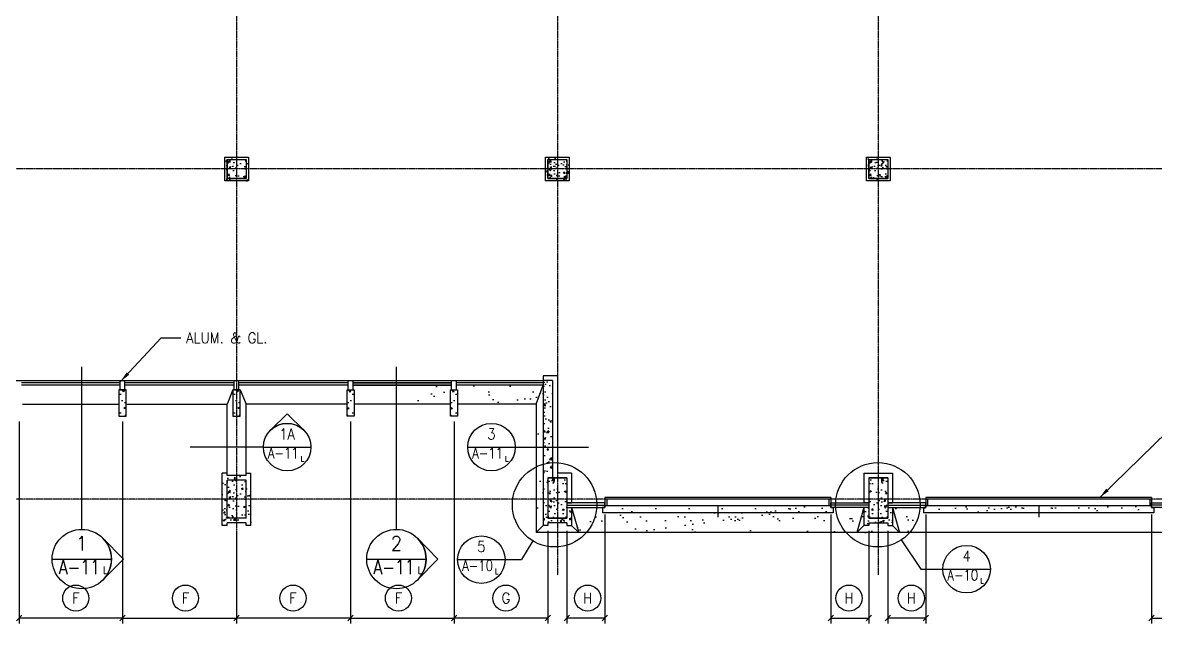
# Model space of a CAD drawing. Header units: inches. Extents: x 388 to 4053, y 352 to 2882.
# Drawn here: x 2377 to 3330, y 395 to 900 of the extents above; entities that cross this region are included whole.
import ezdxf
from ezdxf.enums import TextEntityAlignment as Align

# ---------------------------------------------------------------- set-up
doc = ezdxf.new("R2010")
doc.units = ezdxf.units.IN
doc.header["$LTSCALE"] = 0.5
doc.header["$MEASUREMENT"] = 0
doc.linetypes.add('CENTER', pattern=[3.25, 2.5, -0.25, 0.25, -0.25])
for name, color, linetype in [('A-ANNO-NOTE', 7, 'Continuous'), ('A-ANNO-TEXT', 7, 'Continuous'), ('A-COLS', 2, 'Continuous'), ('A-COLS-PATT', 8, 'Continuous'), ('A-DETL-IDEN', 7, 'Continuous'), ('A-FLOR-LEVL', 2, 'Continuous'), ('A-FLOR-PATT', 8, 'Continuous'), ('A-GLAZ', 3, 'Continuous'), ('A-GLAZ-IDEN', 7, 'Continuous'), ('A-GRID', 8, 'CENTER'), ('A-SECT-IDEN', 7, 'Continuous'), ('A-WALL', 2, 'Continuous'), ('A-WALL-PATT', 8, 'Continuous')]:
    doc.layers.add(name, color=color, linetype=linetype)
doc.styles.add('ROMANS', font='romans.shx', dxfattribs={"width": 0.9})
doc.dimstyles.new('DIM96', dxfattribs={"dimscale": 96, "dimtxt": 0.09375, "dimasz": 0.046875, "dimexe": 0.046875, "dimexo": 0.046875, "dimgap": 0.046875, "dimtad": 1, "dimdec": 4, "dimzin": 3, "dimdsep": 46, "dimlunit": 4, "dimtxsty": 'ROMANS', "dimblk": 'OBLIQUE', "dimcen": 0.046875, "dimaunit": 1, "dimazin": 0, "dimtfac": 0.7, "dimtdec": 4, "dimtofl": 0, "dimtmove": 2, "dimatfit": 3, "dimldrblk": 'OBLIQUE', "dimfxl": 0, "dimfrac": 1, "dimtolj": 1, "dimtzin": 0, "dimarcsym": 0})
doc.dimstyles.new('LD96', dxfattribs={"dimscale": 96, "dimtxt": 0.09375, "dimasz": 0.09375, "dimexe": 0.046875, "dimexo": 0.046875, "dimgap": 0.046875, "dimtad": 0, "dimdec": 4, "dimzin": 3, "dimdsep": 46, "dimlunit": 4, "dimtxsty": 'ROMANS', "dimcen": 0.046875, "dimaunit": 1, "dimadec": 0, "dimazin": 0, "dimtfac": 0.7, "dimtdec": 4, "dimtofl": 0, "dimtmove": 2, "dimatfit": 3, "dimfxl": 0, "dimfrac": 1, "dimtolj": 1, "dimtzin": 0, "dimarcsym": 0})
pattern_1 = [(37.5, (8.345, 1.141), (-0.56694, 17.341414), [0, -13.68, 0, -15.3, 0, -14.625]), (7.5, (8.345, 1.141), (15.92799, 25.39931), [0, -7.38, 0, -12.33, 0, -4.725]), (327.5, (-2.725, 1.141), (28.02728, 0.05093), [0, -4.5, 0, -16.2, 0, -21.15]), (317.5, (-2.725, 1.141), (27.05514, 7.89908), [0, -2.25, 0, -10.62, 0, -12.15])]
pattern_2 = [(50, (11.203, -0.822), (14.345204, -1.255043), [1.5, -16.5]), (355, (11.203, -0.822), (-2.77503, 15.04384), [1.2, -13.2]), (100.4514, (12.398, -0.927), (11.57019, 13.78879), [1.274804, -14.02284]), (46.1842, (11.203, 3.178), (21.34482, -3.31038), [2.25, -24.75]), (96.6356, (12.981, 2.902), (18.69325, 19.48236), [1.9122, -21.03426]), (351.1842, (11.203, 3.178), (18.69324, 19.48237), [1.8, -19.8]), (21, (13.203, 2.178), (11.93814, -8.052378), [1.5, -16.5]), (326, (13.203, 2.178), (4.86631, 14.503), [1.2, -13.2]), (71.4514, (14.197, 1.507), (16.80445, 6.45061), [1.274804, -14.02284]), (37.5, (11.2027, -0.8225), (0.243197, 6.657877), [0, -13.04, 0, -13.4, 0, -13.25]), (7.5, (11.203, -0.8225), (5.26139, 7.888234), [0, -7.64, 0, -12.74, 0, -5.05]), (327.5, (6.7427, -0.8225), (10.676449, -0.451097), [0, -5, 0, -15.6, 0, -20.7]), (317.5, (4.743, -0.822), (11.663723, 2.0021), [0, -6.5, 0, -10.36, 0, -14.7])]
pattern_3 = [(310, (1860.299, 2877.606), (14.345204, 1.255043), [1.5, -16.5]), (5, (1860.299, 2877.606), (-2.77503, -15.04384), [1.2, -13.2]), (259.5486, (1861.495, 2877.71), (11.57019, -13.78879), [1.2748, -14.02284]), (313.8158, (1860.3, 2873.606), (21.34482, 3.31038), [2.25, -24.75]), (263.3644, (1862.078, 2873.882), (18.69325, -19.48236), [1.9122, -21.03426]), (8.8158, (1860.3, 2873.606), (18.69324, -19.48237), [1.8, -19.8]), (339, (1862.299, 2874.606), (11.93814, 8.05238), [1.5, -16.5]), (34, (1862.299, 2874.606), (4.86631, -14.503), [1.2, -13.2]), (288.5486, (1863.294, 2875.277), (16.80445, -6.45061), [1.2748, -14.02284]), (322.5, (1860.299, 2877.6056), (0.243197, -6.657877), [0, -13.04, 0, -13.4, 0, -13.25]), (352.5, (1860.299, 2877.6056), (5.26139, -7.888234), [0, -7.64, 0, -12.74, 0, -5.05]), (32.5, (1855.839, 2877.6056), (10.676449, 0.451097), [0, -5, 0, -15.6, 0, -20.7]), (42.5, (1853.839, 2877.606), (11.663723, -2.0021), [0, -6.5, 0, -10.36, 0, -14.7])]

# ---------------------------------------------------------------- blocks, each defined once
blk = doc.blocks.new('GLAZ1')
for p, q in [((0, 0), (-4, 0)), ((-4, 0), (-4, -32)), ((-2, -32), (-2, 0)), ((0, -32), (0, 0)), ((-4, -32), (0, -32))]:
    blk.add_line(p, q)
blk = doc.blocks.new('ELEVIDEN')
for q in [(-14, 14.29), (14, 14.29)]:
    blk.add_line((0, 28), q)
blk.add_arc((0, 0), 20, 45.58469, 134.41531)
blk = doc.blocks.new('IDENM1')
blk.add_circle((0, 0), 0.1146)
at = {"style": 'ROMANS', "width": 0.9}
blk.add_attdef('#', text='', height=0.0938, dxfattribs=at).set_placement((0, 0), align=Align.MIDDLE)
blk = doc.blocks.new('_Oblique')
at = {"color": 0, "lineweight": -2}
blk.add_line((-0.5, -0.5), (0.5, 0.5), dxfattribs=at)
blk = doc.blocks.new('*D148')
at = {"layer": 'A-GLAZ-IDEN', "color": 0, "lineweight": -2}
for p, q in [((3327.08, 486.28), (3327.08, 394.78)), ((3359.08, 472.69), (3359.08, 394.78)), ((3327.08, 399.28), (3359.08, 399.28))]:
    blk.add_line(p, q, dxfattribs=at)
at = {"layer": 'Defpoints', "color": 0}
for p in [(3327.08, 490.78), (3359.08, 477.19), (3359.08, 399.28)]:
    blk.add_point(p, dxfattribs=at)
at = {"layer": 'A-GLAZ-IDEN', "color": 0, "lineweight": -2, "xscale": 4.5, "yscale": 4.5, "zscale": 4.5, "rotation": 180}
blk.add_blockref('_Oblique', (3327.08, 399.28), dxfattribs=at)
at = {"layer": 'A-GLAZ-IDEN', "color": 0, "lineweight": -2, "xscale": 4.5, "yscale": 4.5, "zscale": 4.5}
blk.add_blockref('_Oblique', (3359.08, 399.28), dxfattribs=at)
blk = doc.blocks.new('*D149')
at = {"layer": 'A-GLAZ-IDEN', "color": 0, "lineweight": -2}
for p, q in [((3137.08, 486.28), (3137.08, 394.78)), ((3105.08, 472.78), (3105.08, 394.78)), ((3137.08, 399.28), (3105.08, 399.28))]:
    blk.add_line(p, q, dxfattribs=at)
at = {"layer": 'Defpoints', "color": 0}
for p in [(3137.08, 490.78), (3105.08, 477.28), (3105.08, 399.28)]:
    blk.add_point(p, dxfattribs=at)
at = {"layer": 'A-GLAZ-IDEN', "color": 0, "lineweight": -2, "xscale": 4.5, "yscale": 4.5, "zscale": 4.5, "rotation": 180}
blk.add_blockref('_Oblique', (3105.08, 399.28), dxfattribs=at)
at = {"layer": 'A-GLAZ-IDEN', "color": 0, "lineweight": -2, "xscale": 4.5, "yscale": 4.5, "zscale": 4.5}
blk.add_blockref('_Oblique', (3137.08, 399.28), dxfattribs=at)
blk = doc.blocks.new('*D150')
at = {"layer": 'A-GLAZ-IDEN', "color": 0, "lineweight": -2}
for p, q in [((3057.08, 486.28), (3057.08, 394.78)), ((3089.08, 472.78), (3089.08, 394.78)), ((3057.08, 399.28), (3089.08, 399.28))]:
    blk.add_line(p, q, dxfattribs=at)
at = {"layer": 'Defpoints', "color": 0}
for p in [(3057.08, 490.78), (3089.08, 477.28), (3089.08, 399.28)]:
    blk.add_point(p, dxfattribs=at)
at = {"layer": 'A-GLAZ-IDEN', "color": 0, "lineweight": -2, "xscale": 4.5, "yscale": 4.5, "zscale": 4.5, "rotation": 180}
blk.add_blockref('_Oblique', (3057.08, 399.28), dxfattribs=at)
at = {"layer": 'A-GLAZ-IDEN', "color": 0, "lineweight": -2, "xscale": 4.5, "yscale": 4.5, "zscale": 4.5}
blk.add_blockref('_Oblique', (3089.08, 399.28), dxfattribs=at)
blk = doc.blocks.new('*D151')
at = {"layer": 'A-GLAZ-IDEN', "color": 0, "lineweight": -2}
for p, q in [((2867.08, 486.28), (2867.08, 394.78)), ((2835.08, 472.78), (2835.08, 394.78)), ((2867.08, 399.28), (2835.08, 399.28))]:
    blk.add_line(p, q, dxfattribs=at)
at = {"layer": 'Defpoints', "color": 0}
for p in [(2867.08, 490.78), (2835.08, 477.28), (2835.08, 399.28)]:
    blk.add_point(p, dxfattribs=at)
at = {"layer": 'A-GLAZ-IDEN', "color": 0, "lineweight": -2, "xscale": 4.5, "yscale": 4.5, "zscale": 4.5, "rotation": 180}
blk.add_blockref('_Oblique', (2835.08, 399.28), dxfattribs=at)
at = {"layer": 'A-GLAZ-IDEN', "color": 0, "lineweight": -2, "xscale": 4.5, "yscale": 4.5, "zscale": 4.5}
blk.add_blockref('_Oblique', (2867.08, 399.28), dxfattribs=at)
blk = doc.blocks.new('*D193')
at = {"layer": 'A-GLAZ-IDEN', "color": 0, "lineweight": -2}
for p, q in [((2374.08, 564.78), (2374.08, 394.78)), ((2461.08, 564.73), (2461.08, 394.78)), ((2461.08, 399.28), (2374.08, 399.28))]:
    blk.add_line(p, q, dxfattribs=at)
at = {"layer": 'Defpoints', "color": 0}
for p in [(2374.08, 569.28), (2461.08, 569.23), (2374.08, 399.28)]:
    blk.add_point(p, dxfattribs=at)
at = {"layer": 'A-GLAZ-IDEN', "color": 0, "lineweight": -2, "xscale": 4.5, "yscale": 4.5, "zscale": 4.5, "rotation": 180}
blk.add_blockref('_Oblique', (2374.08, 399.28), dxfattribs=at)
at = {"layer": 'A-GLAZ-IDEN', "color": 0, "lineweight": -2, "xscale": 4.5, "yscale": 4.5, "zscale": 4.5}
blk.add_blockref('_Oblique', (2461.08, 399.28), dxfattribs=at)
blk = doc.blocks.new('*D194')
at = {"layer": 'A-GLAZ-IDEN', "color": 0, "lineweight": -2}
for p, q in [((2461.08, 564.73), (2461.08, 394.78)), ((2557.08, 468.95), (2557.08, 394.78)), ((2461.08, 399.28), (2557.08, 399.28))]:
    blk.add_line(p, q, dxfattribs=at)
at = {"layer": 'Defpoints', "color": 0}
for p in [(2461.08, 569.23), (2557.08, 473.45), (2557.08, 399.28)]:
    blk.add_point(p, dxfattribs=at)
at = {"layer": 'A-GLAZ-IDEN', "color": 0, "lineweight": -2, "xscale": 4.5, "yscale": 4.5, "zscale": 4.5, "rotation": 180}
blk.add_blockref('_Oblique', (2461.08, 399.28), dxfattribs=at)
at = {"layer": 'A-GLAZ-IDEN', "color": 0, "lineweight": -2, "xscale": 4.5, "yscale": 4.5, "zscale": 4.5}
blk.add_blockref('_Oblique', (2557.08, 399.28), dxfattribs=at)
blk = doc.blocks.new('*D195')
at = {"layer": 'A-GLAZ-IDEN', "color": 0, "lineweight": -2}
for p, q in [((2740.08, 564.78), (2740.08, 394.78)), ((2819.08, 472.78), (2819.08, 394.78)), ((2819.08, 399.28), (2740.08, 399.28))]:
    blk.add_line(p, q, dxfattribs=at)
at = {"layer": 'Defpoints', "color": 0}
for p in [(2740.08, 569.28), (2819.08, 477.28), (2740.08, 399.28)]:
    blk.add_point(p, dxfattribs=at)
at = {"layer": 'A-GLAZ-IDEN', "color": 0, "lineweight": -2, "xscale": 4.5, "yscale": 4.5, "zscale": 4.5, "rotation": 180}
blk.add_blockref('_Oblique', (2740.08, 399.28), dxfattribs=at)
at = {"layer": 'A-GLAZ-IDEN', "color": 0, "lineweight": -2, "xscale": 4.5, "yscale": 4.5, "zscale": 4.5}
blk.add_blockref('_Oblique', (2819.08, 399.28), dxfattribs=at)
blk = doc.blocks.new('*D196')
at = {"layer": 'A-GLAZ-IDEN', "color": 0, "lineweight": -2}
for p, q in [((2653.08, 564.73), (2653.08, 394.78)), ((2740.08, 564.78), (2740.08, 394.78)), ((2653.08, 399.28), (2740.08, 399.28))]:
    blk.add_line(p, q, dxfattribs=at)
at = {"layer": 'Defpoints', "color": 0}
for p in [(2653.08, 569.23), (2740.08, 569.28), (2740.08, 399.28)]:
    blk.add_point(p, dxfattribs=at)
at = {"layer": 'A-GLAZ-IDEN', "color": 0, "lineweight": -2, "xscale": 4.5, "yscale": 4.5, "zscale": 4.5, "rotation": 180}
blk.add_blockref('_Oblique', (2653.08, 399.28), dxfattribs=at)
at = {"layer": 'A-GLAZ-IDEN', "color": 0, "lineweight": -2, "xscale": 4.5, "yscale": 4.5, "zscale": 4.5}
blk.add_blockref('_Oblique', (2740.08, 399.28), dxfattribs=at)
blk = doc.blocks.new('*D197')
at = {"layer": 'A-GLAZ-IDEN', "color": 0, "lineweight": -2}
for p, q in [((2653.08, 564.73), (2653.08, 394.78)), ((2557.08, 468.95), (2557.08, 394.78)), ((2653.08, 399.28), (2557.08, 399.28))]:
    blk.add_line(p, q, dxfattribs=at)
at = {"layer": 'Defpoints', "color": 0}
for p in [(2653.08, 569.23), (2557.08, 473.45), (2557.08, 399.28)]:
    blk.add_point(p, dxfattribs=at)
at = {"layer": 'A-GLAZ-IDEN', "color": 0, "lineweight": -2, "xscale": 4.5, "yscale": 4.5, "zscale": 4.5, "rotation": 180}
blk.add_blockref('_Oblique', (2557.08, 399.28), dxfattribs=at)
at = {"layer": 'A-GLAZ-IDEN', "color": 0, "lineweight": -2, "xscale": 4.5, "yscale": 4.5, "zscale": 4.5}
blk.add_blockref('_Oblique', (2653.08, 399.28), dxfattribs=at)
blk = doc.blocks.new('LEVEL')
for p, q in [((-12, 0), (-18, 6)), ((-12, -15), (-18, 6)), ((12, 0), (18, 6)), ((12, -15), (18, 6))]:
    blk.add_line(p, q)
blk = doc.blocks.new('IDEN4')
blk.add_line((-0.2083, 0), (0.2083, 0))
blk.add_circle((0, 0), 0.2083)
at = {"style": 'ROMANS'}
for tag, height, width, p in [('#', 0.0938, 0.9, (0, 0.1148)), ('##', 0.0938, 0.8, (-0.0336, -0.0524)), ('@', 0.0469, 0.9, (0.135, -0.1024))]:
    blk.add_attdef(tag, text='', height=height, dxfattribs=dict(at, width=width)).set_placement(p, align=Align.MIDDLE_CENTER)
blk = doc.blocks.new('TEXT')
blk.add_line((0, 0), (0, 9.5))
blk = doc.blocks.new('SECT10')
for q in [(-17.5, 17.86), (-17.5, -17.86)]:
    blk.add_line((-34.99, 0), q)
blk.add_arc((0, 0), 25, 134.41531, 225.58469)
blk = doc.blocks.new('IDEN10')
blk.add_line((-0.2604, 0), (0.2604, 0))
blk.add_circle((0, 0), 0.2604)
at = {"style": 'ROMANS'}
for tag, height, width, p in [('#', 0.125, 0.9, (0, 0.1377)), ('##', 0.125, 0.8, (-0.0211, -0.0694)), ('@', 0.0625, 0.9, (0.2077, -0.0975))]:
    blk.add_attdef(tag, text='', height=height, dxfattribs=dict(at, width=width)).set_placement(p, align=Align.MIDDLE_CENTER)
blk = doc.blocks.new('2')
for p, q in [((8, 16), (-8, 16)), ((-8, -16), (-8, 16)), ((8, -16), (8, 16)), ((8, -16), (-8, -16))]:
    blk.add_line(p, q)
blk = doc.blocks.new('4')
for p, q in [((-8, -18), (-8, 16)), ((8, 16), (-8, 16)), ((8, -18), (8, 16)), ((8, -18), (-8, -18))]:
    blk.add_line(p, q)
blk = doc.blocks.new('1')
for p, q in [((-8, 8), (8, 8)), ((-8, 8), (-8, -8)), ((8, 8), (8, -8)), ((-8, -8), (8, -8))]:
    blk.add_line(p, q)
blk = doc.blocks.new('5')
blk.add_lwpolyline([(-22, 0), (0, 0), (0, -6), (-22, -6)], close=True)

msp = doc.modelspace()

# ---------------------------------------------------------------- hatches: boundary and pattern name
at = {"layer": 'A-COLS-PATT'}
h = msp.add_hatch(dxfattribs=at)
h.set_pattern_fill('AR-CONC', color=256, scale=2, style=0)
h.set_pattern_definition([(50, (1590.299, -1601.055), (14.345204, -1.255043), [1.5, -16.5]), (355, (1590.299, -1601.055), (-2.77503, 15.04384), [1.2, -13.2]), (100.4514, (1591.495, -1601.159), (11.57019, 13.78879), [1.2748, -14.02284]), (46.1842, (1590.3, -1597.055), (21.34482, -3.31038), [2.25, -24.75]), (96.6356, (1592.078, -1597.33), (18.69325, 19.48236), [1.9122, -21.03426]), (351.1842, (1590.3, -1597.055), (18.69324, 19.48237), [1.8, -19.8]), (21, (1592.299, -1598.055), (11.93814, -8.05238), [1.5, -16.5]), (326, (1592.299, -1598.055), (4.86631, 14.503), [1.2, -13.2]), (71.4514, (1593.294, -1598.726), (16.80445, 6.45061), [1.2748, -14.02284]), (37.5, (1590.299, -1601.0546), (0.243197, 6.657877), [0, -13.04, 0, -13.4, 0, -13.25]), (7.5, (1590.299, -1601.0546), (5.26139, 7.888234), [0, -7.64, 0, -12.74, 0, -5.05]), (327.5, (1585.839, -1601.0546), (10.676449, -0.451097), [0, -5, 0, -15.6, 0, -20.7]), (317.5, (1583.839, -1601.055), (11.663723, 2.0021), [0, -6.5, 0, -10.36, 0, -14.7])])
h.paths.add_polyline_path([(2549.08318, 785.27553), (2549.08318, 769.27553), (2565.08318, 769.27553), (2565.08318, 785.27553)])
h = msp.add_hatch(dxfattribs=at)
h.set_pattern_fill('AR-CONC', color=256, scale=2, style=0)
h.set_pattern_definition([(50, (1860.299, -1601.055), (14.345204, -1.255043), [1.5, -16.5]), (355, (1860.299, -1601.055), (-2.77503, 15.04384), [1.2, -13.2]), (100.4514, (1861.495, -1601.159), (11.57019, 13.78879), [1.2748, -14.02284]), (46.1842, (1860.3, -1597.055), (21.34482, -3.31038), [2.25, -24.75]), (96.6356, (1862.078, -1597.33), (18.69325, 19.48236), [1.9122, -21.03426]), (351.1842, (1860.3, -1597.055), (18.69324, 19.48237), [1.8, -19.8]), (21, (1862.299, -1598.055), (11.93814, -8.05238), [1.5, -16.5]), (326, (1862.299, -1598.055), (4.86631, 14.503), [1.2, -13.2]), (71.4514, (1863.294, -1598.726), (16.80445, 6.45061), [1.2748, -14.02284]), (37.5, (1860.299, -1601.0546), (0.243197, 6.657877), [0, -13.04, 0, -13.4, 0, -13.25]), (7.5, (1860.299, -1601.0546), (5.26139, 7.888234), [0, -7.64, 0, -12.74, 0, -5.05]), (327.5, (1855.839, -1601.0546), (10.676449, -0.451097), [0, -5, 0, -15.6, 0, -20.7]), (317.5, (1853.839, -1601.055), (11.663723, 2.0021), [0, -6.5, 0, -10.36, 0, -14.7])])
h.paths.add_polyline_path([(2819.08318, 785.27553), (2819.08318, 769.27553), (2835.08318, 769.27553), (2835.08318, 785.27553)])
h = msp.add_hatch(dxfattribs=at)
h.set_pattern_fill('AR-CONC', color=256, scale=2, style=0)
h.set_pattern_definition([(50, (2130.299, -1601.055), (14.345204, -1.255043), [1.5, -16.5]), (355, (2130.299, -1601.055), (-2.77503, 15.04384), [1.2, -13.2]), (100.4514, (2131.495, -1601.159), (11.57019, 13.78879), [1.2748, -14.02284]), (46.1842, (2130.3, -1597.055), (21.34482, -3.31038), [2.25, -24.75]), (96.6356, (2132.078, -1597.33), (18.69325, 19.48236), [1.9122, -21.03426]), (351.1842, (2130.3, -1597.055), (18.69324, 19.48237), [1.8, -19.8]), (21, (2132.299, -1598.055), (11.93814, -8.05238), [1.5, -16.5]), (326, (2132.299, -1598.055), (4.86631, 14.503), [1.2, -13.2]), (71.4514, (2133.294, -1598.726), (16.80445, 6.45061), [1.2748, -14.02284]), (37.5, (2130.299, -1601.0546), (0.243197, 6.657877), [0, -13.04, 0, -13.4, 0, -13.25]), (7.5, (2130.299, -1601.0546), (5.26139, 7.888234), [0, -7.64, 0, -12.74, 0, -5.05]), (327.5, (2125.839, -1601.0546), (10.676449, -0.451097), [0, -5, 0, -15.6, 0, -20.7]), (317.5, (2123.839, -1601.055), (11.663723, 2.0021), [0, -6.5, 0, -10.36, 0, -14.7])])
h.paths.add_polyline_path([(3089.08318, 785.27553), (3089.08318, 769.27553), (3105.08318, 769.27553), (3105.08318, 785.27553)])
h = msp.add_hatch(dxfattribs=at)
h.set_pattern_fill('AR-CONC', color=256, scale=2, style=0)
h.set_pattern_definition([(220, (4836.413, 1536.06), (1.25504, -14.345204), [1.5, -16.5]), (275, (4836.413, 1536.06), (-15.04384, 2.77503), [1.2, -13.2]), (169.5486, (4836.518, 1534.864), (-13.78879, -11.57019), [1.2748, -14.02284]), (223.8158, (4832.413, 1536.06), (3.31038, -21.34482), [2.25, -24.75]), (173.3644, (4832.69, 1534.28), (-19.48236, -18.69325), [1.9122, -21.03426]), (278.8158, (4832.413, 1536.06), (-19.48237, -18.69324), [1.8, -19.8]), (249, (4833.413, 1534.06), (8.05238, -11.93814), [1.5, -16.5]), (304, (4833.413, 1534.06), (-14.503, -4.86631), [1.2, -13.2]), (198.5486, (4834.084, 1533.065), (-6.45061, -16.80445), [1.2748, -14.02284]), (232.5, (4836.4133, 1536.0596), (-6.657877, -0.243197), [0, -13.04, 0, -13.4, 0, -13.25]), (262.5, (4836.413, 1536.0596), (-7.888234, -5.26139), [0, -7.64, 0, -12.74, 0, -5.05]), (302.5, (4836.4133, 1540.5196), (0.451097, -10.676449), [0, -5, 0, -15.6, 0, -20.7]), (312.5, (4836.413, 1542.52), (-2.0021, -11.663723), [0, -6.5, 0, -10.36, 0, -14.7])])
h.paths.add_polyline_path([(2458.08318, 591.27553), (2464.08318, 591.27553), (2464.08318, 569.27553), (2458.08318, 569.27553)])
h = msp.add_hatch(dxfattribs=at)
h.set_pattern_fill('AR-CONC', color=256, scale=2, style=0)
h.set_pattern_definition([(220, (4932.413, 1536.06), (1.25504, -14.345204), [1.5, -16.5]), (275, (4932.413, 1536.06), (-15.04384, 2.77503), [1.2, -13.2]), (169.5486, (4932.518, 1534.864), (-13.78879, -11.57019), [1.2748, -14.02284]), (223.8158, (4928.413, 1536.06), (3.31038, -21.34482), [2.25, -24.75]), (173.3644, (4928.69, 1534.28), (-19.48236, -18.69325), [1.9122, -21.03426]), (278.8158, (4928.413, 1536.06), (-19.48237, -18.69324), [1.8, -19.8]), (249, (4929.413, 1534.06), (8.05238, -11.93814), [1.5, -16.5]), (304, (4929.413, 1534.06), (-14.503, -4.86631), [1.2, -13.2]), (198.5486, (4930.084, 1533.065), (-6.45061, -16.80445), [1.2748, -14.02284]), (232.5, (4932.4133, 1536.0596), (-6.657877, -0.243197), [0, -13.04, 0, -13.4, 0, -13.25]), (262.5, (4932.413, 1536.0596), (-7.888234, -5.26139), [0, -7.64, 0, -12.74, 0, -5.05]), (302.5, (4932.4133, 1540.5196), (0.451097, -10.676449), [0, -5, 0, -15.6, 0, -20.7]), (312.5, (4932.413, 1542.52), (-2.0021, -11.663723), [0, -6.5, 0, -10.36, 0, -14.7])])
h.paths.add_polyline_path([(2554.08318, 591.27553), (2560.08318, 591.27553), (2560.08318, 569.27553), (2554.08318, 569.27553)])
h = msp.add_hatch(dxfattribs=at)
h.set_pattern_fill('AR-CONC', color=256, scale=2, angle=-90, style=0)
h.set_pattern_definition([(320, (277.753, 1536.06), (-1.25504, -14.345204), [1.5, -16.5]), (265, (277.753, 1536.06), (15.04384, 2.77503), [1.2, -13.2]), (10.4514, (277.648, 1534.864), (13.78879, -11.57019), [1.2748, -14.02284]), (316.1842, (281.753, 1536.06), (-3.31038, -21.34482), [2.25, -24.75]), (6.6356, (281.477, 1534.28), (19.48236, -18.69325), [1.9122, -21.03426]), (261.1842, (281.753, 1536.06), (19.48237, -18.69324), [1.8, -19.8]), (291, (280.753, 1534.06), (-8.05238, -11.93814), [1.5, -16.5]), (236, (280.753, 1534.06), (14.503, -4.86631), [1.2, -13.2]), (341.4514, (280.082, 1533.065), (6.45061, -16.80445), [1.2748, -14.02284]), (307.5, (277.753, 1536.0596), (6.657877, -0.243197), [0, -13.04, 0, -13.4, 0, -13.25]), (277.5, (277.753, 1536.0596), (7.888234, -5.26139), [0, -7.64, 0, -12.74, 0, -5.05]), (237.5, (277.753, 1540.5196), (-0.451097, -10.676449), [0, -5, 0, -15.6, 0, -20.7]), (227.5, (277.753, 1542.52), (2.0021, -11.663723), [0, -6.5, 0, -10.36, 0, -14.7])])
h.paths.add_polyline_path([(2656.08318, 591.27553), (2650.08318, 591.27553), (2650.08318, 569.27553), (2656.08318, 569.27553)])
h = msp.add_hatch(dxfattribs=at)
h.set_pattern_fill('AR-CONC', color=256, scale=2, angle=-90, style=0)
h.set_pattern_definition([(320, (364.753, 1536.06), (-1.25504, -14.345204), [1.5, -16.5]), (265, (364.753, 1536.06), (15.04384, 2.77503), [1.2, -13.2]), (10.4514, (364.648, 1534.864), (13.78879, -11.57019), [1.2748, -14.02284]), (316.1842, (368.753, 1536.06), (-3.31038, -21.34482), [2.25, -24.75]), (6.6356, (368.477, 1534.28), (19.48236, -18.69325), [1.9122, -21.03426]), (261.1842, (368.753, 1536.06), (19.48237, -18.69324), [1.8, -19.8]), (291, (367.753, 1534.06), (-8.05238, -11.93814), [1.5, -16.5]), (236, (367.753, 1534.06), (14.503, -4.86631), [1.2, -13.2]), (341.4514, (367.082, 1533.065), (6.45061, -16.80445), [1.2748, -14.02284]), (307.5, (364.753, 1536.0596), (6.657877, -0.243197), [0, -13.04, 0, -13.4, 0, -13.25]), (277.5, (364.753, 1536.0596), (7.888234, -5.26139), [0, -7.64, 0, -12.74, 0, -5.05]), (237.5, (364.753, 1540.5196), (-0.451097, -10.676449), [0, -5, 0, -15.6, 0, -20.7]), (227.5, (364.753, 1542.52), (2.0021, -11.663723), [0, -6.5, 0, -10.36, 0, -14.7])])
h.paths.add_polyline_path([(2743.08318, 591.27553), (2737.08318, 591.27553), (2737.08318, 569.27553), (2743.08318, 569.27553)])
h = msp.add_hatch(dxfattribs=at)
h.set_pattern_fill('AR-CONC', color=256, scale=2, style=0)
h.set_pattern_definition([(50, (1590.299, -1879.055), (14.345204, -1.255043), [1.5, -16.5]), (355, (1590.299, -1879.055), (-2.77503, 15.04384), [1.2, -13.2]), (100.4514, (1591.495, -1879.159), (11.57019, 13.78879), [1.2748, -14.02284]), (46.1842, (1590.3, -1875.055), (21.34482, -3.31038), [2.25, -24.75]), (96.6356, (1592.078, -1875.33), (18.69325, 19.48236), [1.9122, -21.03426]), (351.1842, (1590.3, -1875.055), (18.69324, 19.48237), [1.8, -19.8]), (21, (1592.299, -1876.055), (11.93814, -8.05238), [1.5, -16.5]), (326, (1592.299, -1876.055), (4.86631, 14.503), [1.2, -13.2]), (71.4514, (1593.294, -1876.726), (16.80445, 6.45061), [1.2748, -14.02284]), (37.5, (1590.299, -1879.0546), (0.243197, 6.657877), [0, -13.04, 0, -13.4, 0, -13.25]), (7.5, (1590.299, -1879.0546), (5.26139, 7.888234), [0, -7.64, 0, -12.74, 0, -5.05]), (327.5, (1585.839, -1879.0546), (10.676449, -0.451097), [0, -5, 0, -15.6, 0, -20.7]), (317.5, (1583.839, -1879.055), (11.663723, 2.0021), [0, -6.5, 0, -10.36, 0, -14.7])])
h.paths.add_polyline_path([(2565.08318, 515.27553), (2549.08318, 515.27553), (2549.08318, 483.27553), (2565.08318, 483.27553)])
h = msp.add_hatch(dxfattribs=at)
h.set_pattern_fill('AR-CONC', color=256, scale=2, style=0)
h.set_pattern_definition(pattern_3)
h.paths.add_polyline_path([(2835.08318, 483.27553), (2819.08318, 483.27553), (2819.08318, 517.27553), (2835.08318, 517.27553)])
h = msp.add_hatch(dxfattribs=at)
h.set_pattern_fill('AR-CONC', color=256, scale=2, style=0)
h.set_pattern_definition(pattern_3)
h.paths.add_polyline_path([(2835.08318, 483.27553), (2819.08318, 483.27553), (2819.08318, 517.27553), (2835.08318, 517.27553)])
h = msp.add_hatch(dxfattribs=at)
h.set_pattern_fill('AR-CONC', color=256, scale=2, angle=180, style=0)
h.set_pattern_definition([(230, (4063.867, 2877.606), (-14.345204, 1.255043), [1.5, -16.5]), (175, (4063.867, 2877.606), (2.77503, -15.04384), [1.2, -13.2]), (280.4514, (4062.672, 2877.71), (-11.57019, -13.78879), [1.2748, -14.02284]), (226.1842, (4063.867, 2873.606), (-21.34482, 3.31038), [2.25, -24.75]), (276.6356, (4062.088, 2873.882), (-18.69325, -19.48236), [1.9122, -21.03426]), (171.1842, (4063.867, 2873.606), (-18.69324, -19.48237), [1.8, -19.8]), (201, (4061.867, 2874.606), (-11.93814, 8.05238), [1.5, -16.5]), (146, (4061.867, 2874.606), (-4.86631, -14.503), [1.2, -13.2]), (251.4514, (4060.872, 2875.277), (-16.80445, -6.45061), [1.2748, -14.02284]), (217.5, (4063.867, 2877.6056), (-0.243197, -6.657877), [0, -13.04, 0, -13.4, 0, -13.25]), (187.5, (4063.867, 2877.6056), (-5.26139, -7.888234), [0, -7.64, 0, -12.74, 0, -5.05]), (147.5, (4068.327, 2877.6056), (-10.676449, 0.451097), [0, -5, 0, -15.6, 0, -20.7]), (137.5, (4070.327, 2877.606), (-11.663723, -2.0021), [0, -6.5, 0, -10.36, 0, -14.7])])
h.paths.add_polyline_path([(3089.08318, 483.27553), (3105.08318, 483.27553), (3105.08318, 517.27553), (3089.08318, 517.27553)])
at = {"layer": 'A-FLOR-PATT'}
h = msp.add_hatch(dxfattribs=at)
h.set_pattern_fill('AR-SAND', color=256, scale=12, style=0)
h.set_pattern_definition([(37.5, (2.383, -1.954), (-0.75592, 23.12189), [0, -18.24, 0, -20.4, 0, -19.5]), (7.5, (2.383, -1.954), (21.23732, 33.86575), [0, -9.84, 0, -16.44, 0, -6.3]), (327.5, (-12.377, -1.954), (37.3697, 0.06791), [0, -6, 0, -21.6, 0, -28.2]), (317.5, (-12.377, -1.954), (36.07352, 10.5321), [0, -3, 0, -14.16, 0, -16.2])])
h.paths.add_polyline_path([(2839.08318, 477.27553), (2835.08318, 477.27553), (2835.08318, 479.27553), (2819.08318, 479.27553), (2819.08318, 477.27553), (2815.08318, 477.27553), (2809.08318, 471.27553), (2845.08318, 471.27553)])
h.paths.add_polyline_path([(3085.08318, 492.27553), (3059.08318, 492.27553), (3059.08318, 487.77553), (2865.08318, 487.77553), (2865.08318, 492.27553), (2839.08318, 492.27553), (2845.08318, 471.27553), (3079.08318, 471.27553)])
h.paths.add_polyline_path([(2839.08318, 492.27553), (2839.08318, 477.27553), (2845.08318, 471.27553)])
h.paths.add_polyline_path([(3085.08318, 492.27553), (3079.08318, 471.27553), (3085.08318, 477.27553)])
h.paths.add_polyline_path([(3109.08318, 477.27553), (3105.08318, 477.27553), (3105.08318, 479.27553), (3089.08318, 479.27553), (3089.08318, 477.27553), (3085.08318, 477.27553), (3079.08318, 471.27553), (3115.08318, 471.27553)])
h.paths.add_polyline_path([(3132.19433, 492.27553), (3109.08318, 492.27553), (3115.08318, 471.27553), (3132.19433, 471.27553)])
h.paths.add_polyline_path([(2815.08318, 595.27553), (2809.08318, 579.27553), (2809.08318, 543.14726), (2815.08318, 543.14726)])
h.paths.add_polyline_path([(2815.08318, 543.14726), (2809.08318, 543.14726), (2809.08318, 471.27553), (2815.08318, 477.27553), (2815.08318, 521.27553)])
h.paths.add_polyline_path([(2815.08318, 595.27553), (2742.08318, 595.27553), (2742.08318, 591.27553), (2743.08318, 591.27553), (2743.08318, 579.27553), (2809.08318, 579.27553)])
h.paths.add_polyline_path([(2737.08318, 591.27553), (2738.08318, 591.27553), (2738.08318, 595.27553), (2702.15581, 595.27553), (2702.15581, 579.27553), (2737.08318, 579.27553)])
at = {"layer": 'A-WALL-PATT'}
h = msp.add_hatch(dxfattribs=at)
h.set_pattern_fill('AR-CONC', color=256, scale=2, style=0)
h.set_pattern_definition(pattern_2)
h.paths.add_polyline_path([(2547.08318, 787.27553), (2547.08318, 767.27553), (2567.08318, 767.27553), (2567.08318, 787.27553)])
h.paths.add_polyline_path([(2565.08318, 785.27553), (2565.08318, 769.27553), (2549.08318, 769.27553), (2549.08318, 785.27553)], flags=16)
h = msp.add_hatch(dxfattribs=at)
h.set_pattern_fill('AR-CONC', color=256, scale=2, style=0)
h.set_pattern_definition(pattern_2)
h.paths.add_polyline_path([(2837.08318, 787.27553), (2817.08318, 787.27553), (2817.08318, 767.27553), (2837.08318, 767.27553)])
h = msp.add_hatch(dxfattribs=at)
h.set_pattern_fill('AR-CONC', color=256, scale=2, style=0)
h.set_pattern_definition(pattern_2)
h.paths.add_polyline_path([(3107.08318, 787.27553), (3087.08318, 787.27553), (3087.08318, 767.27553), (3107.08318, 767.27553)])
h = msp.add_hatch(dxfattribs=at)
h.set_pattern_fill('AR-CONC', color=256, scale=2, style=0)
h.set_pattern_definition([(50, (10.328, 2.06), (14.345204, -1.255043), [1.5, -16.5]), (355, (10.328, 2.06), (-2.77503, 15.04384), [1.2, -13.2]), (100.4514, (11.523, 1.955), (11.57019, 13.78879), [1.274804, -14.02284]), (46.1842, (10.328, 6.06), (21.34482, -3.31038), [2.25, -24.75]), (96.6356, (12.107, 5.784), (18.69325, 19.48236), [1.9122, -21.03426]), (351.1842, (10.328, 6.06), (18.69324, 19.48237), [1.8, -19.8]), (21, (12.328, 5.06), (11.93814, -8.05238), [1.5, -16.5]), (326, (12.328, 5.06), (4.86631, 14.503), [1.2, -13.2]), (71.4514, (13.323, 4.389), (16.80445, 6.45061), [1.274804, -14.02284]), (37.5, (10.328, 2.06), (0.243197, 6.657877), [0, -13.04, 0, -13.4, 0, -13.25]), (7.5, (10.328, 2.06), (5.26139, 7.888234), [0, -7.64, 0, -12.74, 0, -5.05]), (327.5, (5.868, 2.06), (10.676449, -0.451097), [0, -5, 0, -15.6, 0, -20.7]), (317.5, (3.868, 2.06), (11.663723, 2.0021), [0, -6.5, 0, -10.36, 0, -14.7])])
h.paths.add_polyline_path([(2823.08318, 599.27553), (2815.08318, 599.27553), (2815.08318, 595.27553), (2815.08318, 543.14726), (2823.08318, 543.14726)])
h.paths.add_polyline_path([(2823.08318, 530.04892, 0.057247702), (2815.08318, 528.74834), (2815.08318, 521.27553), (2815.08318, 499.27553), (2819.08318, 499.27553), (2819.08318, 517.27553), (2827.08318, 517.27553), (2827.08318, 521.27553), (2823.08318, 521.27553)])
h.paths.add_polyline_path([(2815.08318, 528.74834, -0.057247702), (2823.08318, 530.04892), (2823.08318, 543.14726), (2815.08318, 543.14726)])
h.paths.add_polyline_path([(2815.08318, 477.27553), (2819.08318, 477.27553), (2819.08318, 479.27553), (2827.08318, 479.27553), (2827.08318, 483.27553), (2819.08318, 483.27553), (2819.08318, 499.27553), (2815.08318, 499.27553)])
h.paths.add_polyline_path([(2835.08318, 479.27553), (2835.08318, 477.27553), (2839.08318, 477.27553), (2839.08318, 492.27553), (2835.08318, 492.27553), (2835.08318, 483.27553), (2827.08318, 483.27553), (2827.08318, 479.27553)])
h = msp.add_hatch(dxfattribs=at)
h.set_pattern_fill('AR-CONC', color=256, scale=2, style=0)
h.set_pattern_definition(pattern_2)
h.paths.add_polyline_path([(2565.08318, 519.27553), (2549.08318, 519.27553), (2549.08318, 521.27553), (2545.08318, 521.27553), (2545.08318, 477.27553), (2549.08318, 477.27553), (2549.08318, 479.27553), (2565.08318, 479.27553), (2565.08318, 477.27553), (2569.08318, 477.27553), (2569.08318, 521.27553), (2565.08318, 521.27553)])
h.paths.add_polyline_path([(2565.08318, 515.27553), (2565.08318, 483.27553), (2549.08318, 483.27553), (2549.08318, 515.27553)], flags=16)
h = msp.add_hatch(dxfattribs=at)
h.set_pattern_fill('AR-SAND', color=256, scale=9, style=0)
h.set_pattern_definition(pattern_1)
h.paths.add_polyline_path([(3059.08318, 487.77553), (3059.08318, 492.27553), (3057.08318, 492.27553), (3057.08318, 493.77553), (2867.08318, 493.77553), (2867.08318, 492.27553), (2865.08318, 492.27553), (2865.08318, 487.77553)])
h = msp.add_hatch(dxfattribs=at)
h.set_pattern_fill('AR-CONC', color=256, scale=2, style=0)
h.set_pattern_definition([(50, (10.395, 0), (14.345204, -1.255043), [1.5, -16.5]), (355, (10.395, 0), (-2.77503, 15.04384), [1.2, -13.2]), (100.4514, (11.59, -0.105), (11.57019, 13.78879), [1.274804, -14.02284]), (46.1842, (10.395, 4), (21.34482, -3.31038), [2.25, -24.75]), (96.6356, (12.173, 3.724), (18.69325, 19.48236), [1.9122, -21.03426]), (351.1842, (10.395, 4), (18.69324, 19.48237), [1.8, -19.8]), (21, (12.395, 3), (11.93814, -8.05238), [1.5, -16.5]), (326, (12.395, 3), (4.86631, 14.503), [1.2, -13.2]), (71.4514, (13.39, 2.329), (16.80445, 6.45061), [1.274804, -14.02284]), (37.5, (10.3947, 0), (0.243197, 6.657877), [0, -13.04, 0, -13.4, 0, -13.25]), (7.5, (10.395, 0), (5.26139, 7.888234), [0, -7.64, 0, -12.74, 0, -5.05]), (327.5, (5.9347, 0), (10.676449, -0.451097), [0, -5, 0, -15.6, 0, -20.7]), (317.5, (3.935, 0), (11.663723, 2.0021), [0, -6.5, 0, -10.36, 0, -14.7])])
h.paths.add_polyline_path([(3089.08318, 492.27553), (3085.08318, 492.27553), (3085.08318, 477.27553), (3089.08318, 477.27553), (3089.08318, 479.27553), (3097.08318, 479.27553), (3097.08318, 483.27553), (3089.08318, 483.27553)])
h.paths.add_polyline_path([(3109.08318, 492.27553), (3105.08318, 492.27553), (3105.08318, 483.27553), (3097.08318, 483.27553), (3097.08318, 479.27553), (3105.08318, 479.27553), (3105.08318, 477.27553), (3109.08318, 477.27553)])
h = msp.add_hatch(dxfattribs=at)
h.set_pattern_fill('AR-SAND', color=256, scale=9, style=0)
h.set_pattern_definition(pattern_1)
h.paths.add_polyline_path([(3329.08318, 487.77553), (3329.08318, 492.27553), (3327.08318, 492.27553), (3327.08318, 493.77553), (3137.08318, 493.77553), (3137.08318, 492.27553), (3135.08318, 492.27553), (3135.08318, 487.77553)])

# ---------------------------------------------------------------- linework, layer by layer
at = {"layer": 'A-DETL-IDEN'}
for p, q in [((2806.33425, 464.21154), (2796.74418, 448.39349)), ((3116.45311, 465.03814), (3132.89641, 440.39349)), ((2783.09334, 448.39349), (2796.74418, 448.39349)), ((3132.89641, 440.39349), (3151.41987, 440.39349))]:
    msp.add_line(p, q, dxfattribs=at)
for centre in [(2824.74418, 494.57722), (3096.74418, 494.57722)]:
    msp.add_circle(centre, 35.51056, dxfattribs=at)
at = {"layer": 'A-FLOR-LEVL'}
for p, q in [((2554.08318, 591.27553), (2549.08318, 579.27553)), ((2560.08318, 591.27553), (2565.08318, 579.27553)), ((2809.08318, 579.27553), (2815.08318, 595.27553)), ((2377.08318, 579.27553), (2458.08318, 579.27553)), ((2464.08318, 579.27553), (2549.08318, 579.27553)), ((2549.08318, 519.27553), (2549.08318, 579.27553)), ((2650.08318, 579.27553), (2565.08318, 579.27553)), ((2565.08318, 519.27553), (2565.08318, 579.27553)), ((2737.08318, 579.27553), (2656.08318, 579.27553)), ((2737.08318, 579.27553), (2656.08318, 579.27553)), ((2809.08318, 579.27553), (2743.08318, 579.27553)), ((2809.08318, 579.27553), (2809.08318, 471.27553)), ((2839.08318, 492.27553), (2845.08318, 471.27553)), ((2815.08318, 477.27553), (2809.08318, 471.27553)), ((2839.08318, 477.27553), (2845.08318, 471.27553)), ((3673.08318, 471.27553), (2809.08318, 471.27553))]:
    msp.add_line(p, q, dxfattribs=at)
at = {"layer": 'A-GLAZ'}
for p, q in [((1489.08318, 599.27553), (2815.08318, 599.27553)), ((2459.08318, 597.27553), (2376.08318, 597.27553)), ((2459.08318, 595.27553), (2376.08318, 595.27553)), ((2459.08318, 591.27553), (2459.08318, 599.27553)), ((2459.08318, 591.27553), (2463.08318, 591.27553)), ((2463.08318, 591.27553), (2463.08318, 599.27553)), ((2555.08318, 597.27553), (2463.08318, 597.27553)), ((2555.08318, 595.27553), (2463.08318, 595.27553)), ((2555.08318, 591.27553), (2555.08318, 599.27553)), ((2555.08318, 591.27553), (2559.08318, 591.27553)), ((2559.08318, 591.27553), (2559.08318, 599.27553)), ((2651.08318, 597.27553), (2559.08318, 597.27553)), ((2651.08318, 595.27553), (2559.08318, 595.27553)), ((2651.08318, 591.27553), (2651.08318, 599.27553)), ((2651.08318, 591.27553), (2655.08318, 591.27553)), ((2655.08318, 591.27553), (2655.08318, 599.27553)), ((2655.08318, 597.27553), (2738.08318, 597.27553)), ((2738.08318, 597.27553), (2655.08318, 597.27553)), ((2655.08318, 595.27553), (2738.08318, 595.27553)), ((2738.08318, 595.27553), (2655.08318, 595.27553)), ((2738.08318, 591.27553), (2738.08318, 599.27553)), ((2738.08318, 591.27553), (2742.08318, 591.27553)), ((2742.08318, 591.27553), (2742.08318, 599.27553)), ((2815.08318, 597.27553), (2742.08318, 597.27553)), ((2815.08318, 595.27553), (2742.08318, 595.27553)), ((2815.08318, 599.27553), (2815.08318, 595.27553))]:
    msp.add_line(p, q, dxfattribs=at)
at = {"layer": 'A-GRID'}
for p, q in [((2557.08318, 2833.64311), (2557.08318, 435.27553)), ((2827.08318, 2833.64311), (2827.08318, 435.27553)), ((3097.08318, 2833.64311), (3097.08318, 435.27553)), ((4004.54291, 777.27553), (510.08318, 777.27553)), ((4004.54291, 499.27553), (510.08318, 499.27553))]:
    msp.add_line(p, q, dxfattribs=at)
at = {"layer": 'A-SECT-IDEN'}
for p, q in [((2426.83475, 473.88074), (2426.83475, 610.66025)), ((2691.60147, 473.88074), (2691.60147, 610.66025)), ((2579.6537, 543.14726), (2518.02333, 543.14726)), ((2791.58583, 543.14726), (2853.21619, 543.14726))]:
    msp.add_line(p, q, dxfattribs=at)
at = {"layer": 'A-WALL'}
for p, q in [((2547.08318, 787.27553), (2567.08318, 787.27553)), ((2547.08318, 767.27553), (2547.08318, 787.27553)), ((2549.08318, 785.27553), (2565.08318, 785.27553)), ((2549.08318, 769.27553), (2549.08318, 785.27553)), ((2565.08318, 785.27553), (2565.08318, 769.27553)), ((2567.08318, 787.27553), (2567.08318, 767.27553)), ((2817.08318, 787.27553), (2837.08318, 787.27553)), ((2817.08318, 767.27553), (2817.08318, 787.27553)), ((2819.08318, 785.27553), (2835.08318, 785.27553)), ((2819.08318, 769.27553), (2819.08318, 785.27553)), ((2835.08318, 785.27553), (2835.08318, 769.27553)), ((2837.08318, 787.27553), (2837.08318, 767.27553)), ((3087.08318, 787.27553), (3107.08318, 787.27553)), ((3087.08318, 767.27553), (3087.08318, 787.27553)), ((3089.08318, 785.27553), (3105.08318, 785.27553)), ((3089.08318, 769.27553), (3089.08318, 785.27553)), ((3105.08318, 785.27553), (3105.08318, 769.27553)), ((3107.08318, 787.27553), (3107.08318, 767.27553)), ((2567.08318, 767.27553), (2547.08318, 767.27553)), ((2565.08318, 769.27553), (2549.08318, 769.27553)), ((2837.08318, 767.27553), (2817.08318, 767.27553)), ((2835.08318, 769.27553), (2819.08318, 769.27553)), ((3107.08318, 767.27553), (3087.08318, 767.27553)), ((3105.08318, 769.27553), (3089.08318, 769.27553)), ((2815.08318, 603.27553), (2815.08318, 521.27553)), ((2827.08318, 603.27553), (2815.08318, 603.27553)), ((2827.08318, 603.27553), (2827.08318, 521.27553)), ((2823.08318, 599.27553), (2815.08318, 599.27553)), ((2823.08318, 599.27553), (2823.08318, 517.27553)), ((2545.08318, 477.27553), (2545.08318, 521.27553)), ((2549.08318, 521.27553), (2545.08318, 521.27553)), ((2549.08318, 519.27553), (2549.08318, 521.27553)), ((2565.08318, 519.27553), (2549.08318, 519.27553)), ((2565.08318, 515.27553), (2549.08318, 515.27553)), ((2549.08318, 483.27553), (2549.08318, 515.27553)), ((2565.08318, 521.27553), (2569.08318, 521.27553)), ((2565.08318, 519.27553), (2565.08318, 521.27553)), ((2565.08318, 483.27553), (2565.08318, 515.27553)), ((2569.08318, 477.27553), (2569.08318, 521.27553)), ((2815.08318, 521.27553), (2815.08318, 477.27553)), ((2815.08318, 521.27553), (2815.08318, 477.27553)), ((2819.08318, 517.27553), (2835.08318, 517.27553)), ((2819.08318, 517.27553), (2819.08318, 483.27553)), ((2819.08318, 517.27553), (2835.08318, 517.27553)), ((2819.08318, 517.27553), (2819.08318, 483.27553)), ((2839.08318, 521.27553), (2827.08318, 521.27553)), ((2839.08318, 521.27553), (2827.08318, 521.27553)), ((2835.08318, 517.27553), (2835.08318, 496.27553)), ((2835.08318, 517.27553), (2835.08318, 496.27553)), ((2839.08318, 521.27553), (2839.08318, 496.27553)), ((2839.08318, 521.27553), (2839.08318, 496.27553)), ((3085.08318, 521.27553), (3109.08318, 521.27553)), ((3085.08318, 521.27553), (3085.08318, 496.27553)), ((3089.08318, 517.27553), (3089.08318, 496.27553)), ((3105.08318, 517.27553), (3089.08318, 517.27553)), ((3105.08318, 517.27553), (3105.08318, 496.27553)), ((3109.08318, 521.27553), (3109.08318, 496.27553)), ((2835.08318, 496.27553), (2839.08318, 496.27553)), ((3057.08318, 500.77553), (2867.08318, 500.77553)), ((2867.08318, 500.77553), (2867.08318, 492.27553)), ((3055.58318, 499.27553), (2868.58318, 499.27553)), ((2868.58318, 499.27553), (2868.58318, 493.77553)), ((3055.58318, 499.27553), (3055.58318, 493.77553)), ((3057.08318, 500.77553), (3057.08318, 492.27553)), ((3089.08318, 496.27553), (3085.08318, 496.27553)), ((3105.08318, 496.27553), (3109.08318, 496.27553)), ((3327.08318, 500.77553), (3137.08318, 500.77553)), ((3137.08318, 500.77553), (3137.08318, 492.27553)), ((3325.58318, 499.27553), (3138.58318, 499.27553)), ((3138.58318, 499.27553), (3138.58318, 493.77553)), ((3325.58318, 499.27553), (3325.58318, 493.77553)), ((3327.08318, 500.77553), (3327.08318, 492.27553)), ((2835.08318, 492.27553), (2839.08318, 492.27553)), ((2835.08318, 492.27553), (2835.08318, 483.27553)), ((2835.08318, 492.27553), (2835.08318, 483.27553)), ((2839.08318, 492.27553), (2839.08318, 477.27553)), ((2839.08318, 492.27553), (2839.08318, 477.27553)), ((2865.08318, 492.27553), (2865.08318, 487.77553)), ((2867.08318, 492.27553), (2865.08318, 492.27553)), ((3059.08318, 487.77553), (2865.08318, 487.77553)), ((3057.08318, 493.77553), (2867.08318, 493.77553)), ((3057.08318, 492.27553), (3059.08318, 492.27553)), ((3059.08318, 492.27553), (3059.08318, 487.77553)), ((3089.08318, 492.27553), (3085.08318, 492.27553)), ((3085.08318, 492.27553), (3085.08318, 477.27553)), ((3089.08318, 492.27553), (3089.08318, 483.27553)), ((3105.08318, 492.27553), (3109.08318, 492.27553)), ((3105.08318, 492.27553), (3105.08318, 483.27553)), ((3109.08318, 492.27553), (3109.08318, 477.27553)), ((3135.08318, 492.27553), (3135.08318, 487.77553)), ((3137.08318, 492.27553), (3135.08318, 492.27553)), ((3329.08318, 487.77553), (3135.08318, 487.77553)), ((3327.08318, 493.77553), (3137.08318, 493.77553)), ((3327.08318, 492.27553), (3329.08318, 492.27553)), ((3329.08318, 492.27553), (3329.08318, 487.77553)), ((2549.08318, 477.27553), (2545.08318, 477.27553)), ((2565.08318, 483.27553), (2549.08318, 483.27553)), ((2549.08318, 477.27553), (2549.08318, 479.27553)), ((2565.08318, 479.27553), (2549.08318, 479.27553)), ((2565.08318, 477.27553), (2565.08318, 479.27553)), ((2569.08318, 477.27553), (2565.08318, 477.27553)), ((2819.08318, 477.27553), (2815.08318, 477.27553)), ((2819.08318, 477.27553), (2815.08318, 477.27553)), ((2819.08318, 483.27553), (2835.08318, 483.27553)), ((2819.08318, 483.27553), (2835.08318, 483.27553)), ((2835.08318, 479.27553), (2819.08318, 479.27553)), ((2819.08318, 479.27553), (2819.08318, 477.27553)), ((2835.08318, 479.27553), (2819.08318, 479.27553)), ((2819.08318, 479.27553), (2819.08318, 477.27553)), ((2835.08318, 479.27553), (2835.08318, 477.27553)), ((2835.08318, 479.27553), (2835.08318, 477.27553)), ((2835.08318, 477.27553), (2839.08318, 477.27553)), ((2835.08318, 477.27553), (2839.08318, 477.27553)), ((3089.08318, 477.27553), (3085.08318, 477.27553)), ((3105.08318, 483.27553), (3089.08318, 483.27553)), ((3089.08318, 479.27553), (3105.08318, 479.27553)), ((3089.08318, 479.27553), (3089.08318, 477.27553)), ((3105.08318, 479.27553), (3105.08318, 477.27553)), ((3105.08318, 477.27553), (3109.08318, 477.27553))]:
    msp.add_line(p, q, dxfattribs=at)

# ---------------------------------------------------------------- block references
at = {"layer": 'A-ANNO-NOTE', "rotation": 180}
for p in [(2962.08318, 493.77553), (3232.08318, 493.77553)]:
    msp.add_blockref('TEXT', p, dxfattribs=at)
at = {"layer": 'A-COLS'}
for name, p in [('1', (2557.08318, 777.27553)), ('1', (2827.08318, 777.27553)), ('1', (3097.08318, 777.27553)), ('2', (2557.08318, 499.27553))]:
    msp.add_blockref(name, p, dxfattribs=at)
at = {"layer": 'A-COLS', "extrusion": (0, 0, -1), "zscale": -1}
for name, p, rotation in [('5', (-2458.08318, 569.27553), 270), ('5', (-2554.08318, 569.27553), 270), ('4', (-2827.08318, 499.27553), 180), ('4', (-2827.08318, 499.27553), 180)]:
    msp.add_blockref(name, p, dxfattribs=dict(at, rotation=rotation))
at = {"layer": 'A-COLS'}
for name, p, rotation in [('5', (2656.08318, 569.27553), 270), ('5', (2743.08318, 569.27553), 270), ('4', (3097.08318, 499.27553), 180)]:
    msp.add_blockref(name, p, dxfattribs=dict(at, rotation=rotation))
at = {"layer": 'A-DETL-IDEN', "xscale": 96, "yscale": 96, "zscale": 96}
for p, values in [((2763.09334, 448.39349), {'#': '5', '##': 'A-10', '@': 'L'}), ((3171.41987, 440.39349), {'#': '4', '##': 'A-10', '@': 'L'})]:
    msp.add_blockref('IDEN4', p, dxfattribs=at).add_auto_attribs(values)
at = {"layer": 'A-FLOR-LEVL', "xscale": -1, "rotation": 180}
msp.add_blockref('LEVEL', (3097.08318, 477.27553), dxfattribs=at)
at = {"layer": 'A-GLAZ', "rotation": 270}
for p in [(2867.08318, 492.27553), (3137.08318, 492.27553)]:
    msp.add_blockref('GLAZ1', p, dxfattribs=at)
at = {"layer": 'A-GLAZ', "xscale": -1, "rotation": 90}
for p in [(3057.08318, 492.27553), (3327.08318, 492.27553)]:
    msp.add_blockref('GLAZ1', p, dxfattribs=at)
at = {"layer": 'A-GLAZ-IDEN', "xscale": 96, "yscale": 96, "zscale": 96}
for p, values in [((2421.80863, 416.01239), {'#': 'F'}), ((2514.11209, 416.01239), {'#': 'F'}), ((2604.60569, 416.01239), {'#': 'F'}), ((2693.28942, 416.01239), {'#': 'F'}), ((2783.78302, 416.01239), {'#': 'G'}), ((2852.55816, 416.01239), {'#': 'H'}), ((3072.45761, 416.01239), {'#': 'H'}), ((3124.94389, 416.01239), {'#': 'H'})]:
    msp.add_blockref('IDENM1', p, dxfattribs=at).add_auto_attribs(values)
at = {"layer": 'A-SECT-IDEN', "xscale": 96, "yscale": 96, "zscale": 96}
for name, p, values in [('IDEN4', (2599.6537, 543.14726), {'#': '1A', '##': 'A-11', '@': 'L'}), ('IDEN4', (2771.58583, 543.14726), {'#': '3', '##': 'A-11', '@': 'L'}), ('IDEN10', (2426.83475, 448.88074), {'#': '1', '##': 'A-11', '@': 'L'}), ('IDEN10', (2691.60147, 448.88074), {'#': '2', '##': 'A-11', '@': 'L'})]:
    msp.add_blockref(name, p, dxfattribs=at).add_auto_attribs(values)
at = {"layer": 'A-SECT-IDEN'}
msp.add_blockref('ELEVIDEN', (2599.6537, 543.14726), dxfattribs=at)
at = {"layer": 'A-SECT-IDEN', "rotation": 180}
for p in [(2426.83475, 448.88074), (2691.60147, 448.88074)]:
    msp.add_blockref('SECT10', p, dxfattribs=at)

# ---------------------------------------------------------------- texts
at = {"layer": 'A-ANNO-TEXT', "insert": (2514.70367, 639.59207), "char_height": 9, "attachment_point": 1, "style": 'ROMANS'}
msp.add_mtext('\\A1;ALUM. & GL.', dxfattribs=at)

# ---------------------------------------------------------------- dimensions: what is measured, and where the dimension line sits
at = {"layer": 'A-GLAZ-IDEN'}
for base, p1, p2, picture, middle in [((2374.08318, 399.27553), (2461.08318, 569.23305), (2374.08318, 569.27553), '*D193', (2417.58318, 399.27553)), ((2557.08318, 399.27553), (2653.08318, 569.23305), (2557.08318, 473.45469), '*D197', (2605.08318, 399.27553)), ((2740.08318, 399.27553), (2819.08318, 477.27553), (2740.08318, 569.27553), '*D195', (2779.58318, 399.27553)), ((2835.08318, 399.27553), (2867.08318, 490.77553), (2835.08318, 477.27553), '*D151', (2851.08318, 399.27553)), ((3105.08318, 399.27553), (3137.08318, 490.77553), (3105.08318, 477.27553), '*D149', (3121.08318, 399.27553))]:
    dim = msp.add_linear_dim(base=base, p1=p1, p2=p2, angle=180, text=' ', dimstyle='DIM96', dxfattribs=at)
    dim.commit()
    dim.dimension.update_dxf_attribs({"geometry": picture, "text_midpoint": middle})
for base, p1, p2, picture, middle in [((2557.08318, 399.27553), (2461.08318, 569.23305), (2557.08318, 473.45469), '*D194', (2509.08318, 399.27553)), ((2740.08318, 399.27553), (2653.08318, 569.23305), (2740.08318, 569.27553), '*D196', (2696.58318, 399.27553)), ((3089.08318, 399.27553), (3057.08318, 490.77553), (3089.08318, 477.27553), '*D150', (3073.08318, 399.27553)), ((3359.08318, 399.27553), (3327.08318, 490.77553), (3359.08318, 477.1928), '*D148', (3343.08318, 399.27553))]:
    dim = msp.add_linear_dim(base=base, p1=p1, p2=p2, text=' ', dimstyle='DIM96', dxfattribs=at)
    dim.commit()
    dim.dimension.update_dxf_attribs({"geometry": picture, "text_midpoint": middle})

# ---------------------------------------------------------------- leaders
at = {"layer": 'A-ANNO-TEXT', "annotation_type": 0, "has_hookline": 1, "hookline_direction": 0, "text_width": 77.91429}
msp.add_leader([(2459.56194, 598.49372), (2493.54521, 635.09207), (2510.20367, 635.09207)], dimstyle='LD96', override={"dimgap": 0.046875, "dimtad": 0}, dxfattribs=at)
at = {"layer": 'A-ANNO-TEXT'}
msp.add_leader([(3283.46326, 500.77553), (3385.95152, 600.65016), (3398.08884, 600.65016)], dimstyle='LD96', override={"dimgap": 0.046875, "dimtad": 0}, dxfattribs=at)

doc.saveas('drawing.dxf')
